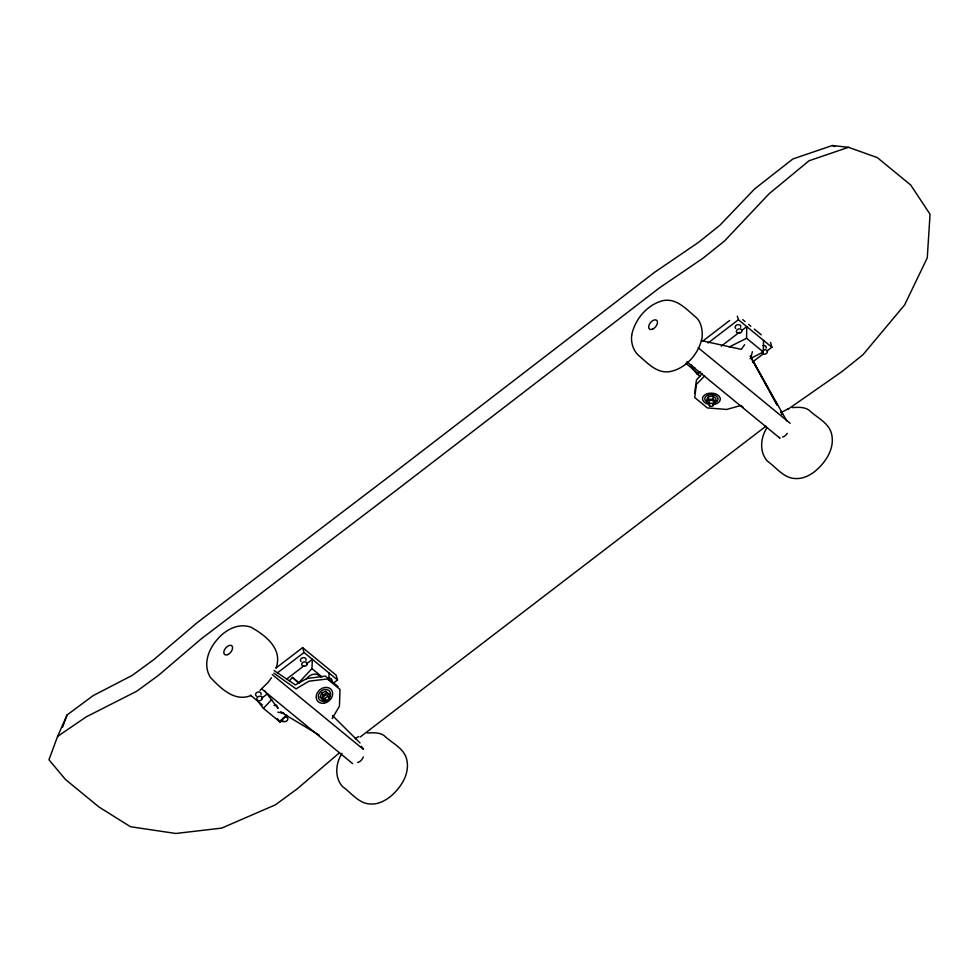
<?xml version="1.0" encoding="UTF-8"?>
<svg xmlns="http://www.w3.org/2000/svg" width="979" height="979" viewBox="0 0 979 979"><rect width="100%" height="100%" fill="white"/><g stroke="black" fill="none" stroke-linecap="round" stroke-linejoin="round"><path stroke-width="1.47" d="M750.061 358.693L763.339 352.024L746.585 338.269L746.769 326.631L741.911 330.351M763.339 352.024L763.51 340.374M709.653 404.547L706.789 402.198L706.887 399.261L708.539 396.544L713.042 396.189L715.918 398.539L715.808 401.476L714.156 404.192L714.266 401.255M706.789 402.198L708.429 399.481L708.539 396.544M715.808 401.476L712.945 399.126L713.042 396.189M289.356 680.735L292.464 677.419L298.522 683.012L311.934 668.645L312.399 659.369L306.329 664.007M328.809 679.744L329.14 673.111M694.625 393.24L696.461 380.048L702.286 373.55M276.139 667.825C282.882 648.869 265.688 635.42 250.967 627.196C237.677 622.497 224.215 630.513 216.163 640.829C207.793 650.778 202.971 665.585 210.436 677.431C220.764 688.347 234.679 702.298 251.052 695.494M752.361 351.73L750.966 357.335L777.204 405.171L750.22 356.062L786.786 420.897M320.28 697.06L321.54 692.997L325.664 691.284L328.528 693.646L329.984 695.384L328.736 699.434L324.612 701.148L320.28 697.06L324.612 701.148M321.748 698.798L323.009 694.735L327.121 693.022L329.984 695.384M787.789 409.393L841.671 371.8L862.964 354.728L904.633 304.922L927.272 257.82L930.05 214.279L910.764 185.068L877.331 157.607L848.487 147.303L832.272 145.528L792.855 158.977L754.699 188.861L719.908 225.231L698.602 242.29L654.388 272.443L390.658 475.341L196.412 623.268L153.96 659.491L132.312 675.339L93.103 695.653L67.061 714.964L57.59 736.404L48.95 759.765L65.483 779.504L98.928 806.965L130.513 826.741L175.804 833.472L221.658 828.112L275.38 804.848L297.029 789.001L339.468 752.778M62.485 727.336L67.061 714.964M341.989 753.365C335.552 763.143 334.28 777.852 342.748 786.773C351.889 793.32 359.428 804.469 371.836 804.028C378.42 804.126 384.49 800.993 389.666 797.175C400.252 788.511 409.748 774.83 406.946 760.524C404.78 748.348 392.065 743.379 384.074 735.559C379.24 732.231 373.048 732.684 367.468 733.075M766.949 427.762C760.463 437.552 759.129 452.237 767.548 461.244C776.702 467.742 784.203 478.951 796.6 478.56C803.172 478.707 809.241 475.598 814.418 471.805C825.052 463.153 834.561 449.483 831.844 435.153C829.715 422.965 817.061 417.96 809.033 410.152C804.236 406.762 798.032 407.24 792.452 407.582M332.199 718.513L339.444 706.14L339.994 689.387L327.329 678.985L309.034 681.164L296.074 688.849L273.875 673.16M271.489 677.688L268.136 682.363L260.01 690.342M744.627 344.706L741.262 349.356L701.38 340.619M286.406 715.49L280.19 722.123L263.437 708.38L271.734 699.532M704.684 375.838L696.35 384.466L694.735 397.547L707.401 407.937L726.761 409.442L740.809 405.502L743.196 407.252M766.006 426.146L360.113 737.065M275.919 668.082L302.621 647.633L336.103 675.131L337.522 679.989L333.876 682.779M703.008 340.925L729.698 320.476M277.326 672.94L304.028 652.491L302.621 647.633M708.062 342.993L738.399 319.754L737.334 316.107M261.43 698.406L267.5 693.756M286.92 678.888L303.906 665.867M721.278 346.15L739.488 332.199M752.472 362.12L763.387 353.762M767.034 350.971L771.88 347.251L770.473 342.393M57.59 736.404L86.201 716.873L136.901 691.137L158.549 675.29L200.989 639.067L395.247 491.128L658.977 288.23L703.191 258.077L724.484 241.018L769.176 193.695L809.07 160.752L848.487 147.303M355.255 738.717L358.608 736.477M781.364 412.428L788.095 408.806M729.343 346.945L746.585 338.269M692.153 368.459L696.864 373.77L700.707 371.849M274.059 705.516L276.739 705.198M708.429 399.481L712.945 399.126M277.889 712.174L283.91 713.275L280.594 712.002L319.35 735.18M832.272 145.528L835.026 146.507M274.047 670.517L295.377 684.908L306.868 678.484L325.358 676.11L338.024 686.512M742.755 319.631L745.068 321.528M748.531 324.379L750.844 326.276M754.307 329.115L761.234 334.806M738.399 319.754L771.88 347.251M698.198 347.753L790.151 423.258M686.83 361.74L779.969 438.213A9.019 5.262 -50.6 0 1 779.272 437.442M685.875 363.307L698.859 373.954M696.864 373.77L700.218 376.523M304.028 652.491L337.522 679.989M311.934 668.645L321.981 676.893M292.464 677.419L299.158 682.914M272.333 674.604L363.111 749.143M261.931 689.13L352.709 763.669M250.465 695.176L262.262 704.868M280.814 720.103L282.907 721.817M332.554 715.625L360.064 742.988M325.664 691.284L327.121 693.022M321.54 692.997L323.009 694.735M277.363 718.537L280.19 722.123M257.795 701.197L263.437 708.38M361.349 746.267L363.552 749.155M264.465 690.501L278.073 708.49L277.179 706.3M735.767 328.503A2.888 2.178 -16.2 0 1 737.481 324.71A2.888 2.178 -16.2 0 1 740.614 327.292M694.784 367.59A2.888 2.178 -16.2 0 1 691.651 365.02M762.825 350.494A2.888 2.178 -16.2 0 1 767.206 350.751A2.888 2.178 -16.2 0 1 765.113 354.104A2.888 2.178 -16.2 0 1 761.809 352.11M762.922 345.599A2.888 2.178 -16.2 0 1 766.055 348.181M708.184 404.192A8.921 5.752 2.1 0 1 704.684 394.978A8.921 5.752 2.1 0 1 719.21 396.287A8.921 5.752 2.1 0 1 712.773 404.608M707.474 402.283A6.669 4.295 2.1 0 1 706.777 395.7A6.669 4.295 2.1 0 1 716.934 396.617A6.669 4.295 2.1 0 1 714.095 402.883M709.42 402.773A2.411 1.554 2.1 0 1 709.628 400.68A2.411 1.554 2.1 0 1 712.883 400.705A2.411 1.554 2.1 0 1 713.238 402.797M787.263 433.354A5.678 3.316 -50.6 0 1 785.048 435.79M784.191 436.365A5.678 3.316 -50.6 0 1 782.478 437.001M301.055 661.51A2.888 2.178 -16.2 0 1 302.768 657.717A2.888 2.178 -16.2 0 1 305.901 660.287M256.718 696.216A2.888 2.178 -16.2 0 1 255.911 693.401A2.888 2.178 -16.2 0 1 259.582 692.08A2.888 2.178 -16.2 0 1 261.026 694.674M328.124 678.251A3.365 2.533 -16.2 0 1 331.477 679.022A3.365 2.533 -16.2 0 1 331.379 681.898M286.627 714.976A2.888 2.178 -16.2 0 1 286.455 715.563M306.256 679.34A8.921 7.196 -40.1 0 1 320.537 677.003M325.762 700.756A6.669 5.385 -40.1 0 1 318.285 695.836A6.669 5.385 -40.1 0 1 327.231 689.608A6.669 5.385 -40.1 0 1 328.589 698.786M325.774 699.202A2.411 1.946 -40.1 0 1 323.645 697.452A2.411 1.946 -40.1 0 1 325.958 694.968A2.411 1.946 -40.1 0 1 328.087 696.718M363.295 756.902A5.678 3.316 -50.6 0 1 357.629 762.47M631.7 335.063C630.831 341.989 632.875 349.65 637.794 354.704C647.449 362.83 657.337 374.7 671.447 371.298C687.001 367.406 698.957 353.125 702.102 337.682C702.628 330.755 701.576 322.691 696.363 317.637C686.744 309.756 677.052 297.922 663.138 300.59C647.205 304.579 634.93 319.227 631.7 335.063M782.307 414.472L780.85 411.829L782.307 414.472M738.203 333.276A2.888 2.178 -16.2 0 0 741.984 330.376A2.888 2.178 -16.2 0 0 737.383 329.605A2.888 2.178 -16.2 0 0 738.203 333.276M709.775 406.004A2.411 1.554 2.1 0 0 713.581 404.988A2.411 1.554 2.1 0 0 710.216 403.336A2.411 1.554 2.1 0 0 709.775 406.004M652.675 329.128A5.678 3.316 -50.6 0 0 657.093 320.745A5.678 3.316 -50.6 0 0 649.469 324.135A5.678 3.316 -50.6 0 0 652.675 329.128M258.615 700.658A2.888 2.178 -16.2 0 0 262.396 697.77A2.888 2.178 -16.2 0 0 257.783 696.987A2.888 2.178 -16.2 0 0 258.615 700.658M303.49 666.283A2.888 2.178 -16.2 0 0 307.271 663.383A2.888 2.178 -16.2 0 0 302.67 662.612A2.888 2.178 -16.2 0 0 303.49 666.283M284.045 721.56A2.888 2.178 -16.2 0 0 287.838 718.659A2.888 2.178 -16.2 0 0 283.225 717.876A2.888 2.178 -16.2 0 0 284.045 721.56M324.073 703.191A8.921 7.196 -40.1 0 0 331.71 690.256A8.921 7.196 -40.1 0 0 317.429 692.594A8.921 7.196 -40.1 0 0 324.073 703.191M327.243 700.94A2.411 1.946 -40.1 0 0 329.299 697.452A2.411 1.946 -40.1 0 0 325.456 698.076A2.411 1.946 -40.1 0 0 327.243 700.94M227.813 654.584A5.678 3.316 -50.6 0 0 232.207 646.201A5.678 3.316 -50.6 0 0 224.583 649.628A5.678 3.316 -50.6 0 0 227.813 654.584"/></g></svg>
